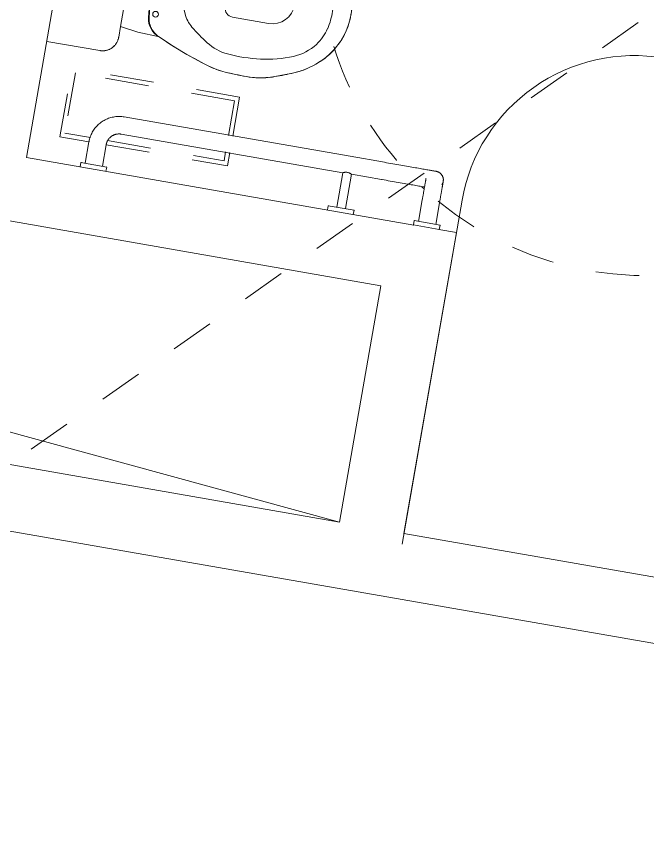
# Model space of a CAD drawing. Extents: x 274235 to 276654, y 142848 to 144425.
# Drawn here: x 276115.949 to 276117.396, y 143192.885 to 143194.76 of the extents above; entities that cross this region are included whole.
import ezdxf

# ---------------------------------------------------------------- set-up
doc = ezdxf.new("R2010")
doc.units = 0
doc.header["$LTSCALE"] = 1.5
for name, pattern in [('ACM-G-CENTER', [50.8, 31.75, -6.35, 6.35, -6.35]), ('DASH', [0.35, 0.25, -0.1]), ('Hidden 1_16_', [2.38125, 1.5875, -0.79375])]:
    doc.linetypes.add(name, pattern=pattern)
doc.layers.get('0').update_dxf_attribs({"linetype": 'CONTINUOUS', "lineweight": 0})
for name, color, linetype, lineweight in [('_ACM-A-DETL', 7, 'CONTINUOUS', 5), ('_ACM-A-DETL-THIN', 2, 'CONTINUOUS', 5), ('_ACM-A-EQPM', 3, 'CONTINUOUS', 5), ('_ACM-A-FLOR-SPCL', 1, 'CONTINUOUS', 5), ('_ACM-A-GRID', 3, 'CONTINUOUS', 5), ('_ACM-A-OTHER', 1, 'CONTINUOUS', 5), ('_ACM-A-WALL-FULL', 6, 'CONTINUOUS', 13)]:
    doc.layers.add(name, color=color, linetype=linetype, lineweight=lineweight)

# ---------------------------------------------------------------- blocks, each defined once
blk = doc.blocks.new('TOILET_SUITE - HYWC-006-V95-F5_Working')
at = {"layer": '_ACM-A-FLOR-SPCL'}
for p, q in [((-180, 0), (-180, -123.2)), ((180, -123.2), (180, 0)), ((42.2, -65.1), (-42.2, -65.1)), ((42.2, -68.1), (-42.2, -68.1)), ((-0.5, -69.1), (-42.2, -69.1)), ((-0.5, -107.1), (-0.5, -69.1)), ((42.2, -69.1), (0.5, -69.1)), ((0.5, -69.1), (0.5, -107.1)), ((-42.2, -107.1), (-0.5, -107.1)), ((-42.2, -108.1), (42.2, -108.1)), ((-42.2, -111.1), (42.2, -111.1)), ((0.5, -107.1), (42.2, -107.1)), ((-142.4, -160.8), (-117, -160.8)), ((-117.4, -160.7), (-123.1, -201.6)), ((-123.1, -201.6), (-117.4, -160.7)), ((117.4, -160.7), (-117.4, -160.7)), ((117, -160.8), (142.4, -160.8)), ((123.1, -201.6), (117.4, -160.7)), ((123.1, -201.6), (117.4, -160.7)), ((-123.1, -201.6), (-125.8, -252.4)), ((-123.1, -201.6), (-125.8, -252.4)), ((123.1, -246.3), (123.1, -201.6)), ((123.1, -201.6), (125.8, -252.4)), ((0, -217.5), (-20, -217.5)), ((-20, -217.5), (20, -217.5)), ((20, -217.5), (0, -217.5)), ((74.8, -220.4), (71.7, -220.1)), ((-32, -389.5), (0, -389.5)), ((0, -389.5), (32, -389.5)), ((-52, -493.5), (-52, -409.5)), ((52, -409.5), (52, -493.5))]:
    blk.add_line(p, q, dxfattribs=at)
at = {"layer": '_ACM-A-FLOR-SPCL', "flags": 128}
for points in [[(-180, -123.2), (-180, -124.7), (-179.9, -126.2), (-179.7, -127.7), (-179.5, -129.2), (-179.3, -130.7), (-178.9, -132.2), (-178.5, -133.6), (-178.1, -135.1), (-177.6, -136.5), (-177, -137.9), (-176.4, -139.3), (-175.8, -140.6), (-175, -141.9), (-174.3, -143.2), (-173.4, -144.5), (-172.6, -145.7), (-171.6, -146.9), (-170.7, -148), (-169.7, -149.1), (-168.6, -150.2), (-167.5, -151.2), (-166.4, -152.2), (-165.2, -153.2), (-164, -154), (-162.7, -154.9), (-161.4, -155.7), (-160.1, -156.4), (-158.8, -157.1), (-157.4, -157.7), (-156, -158.3), (-154.6, -158.8), (-153.2, -159.3), (-151.7, -159.7), (-150.3, -160), (-148.8, -160.3), (-147.3, -160.5), (-145.8, -160.7), (-144.3, -160.8), (-142.8, -160.8), (-142.4, -160.8)], [(-179.8, -123.2), (-179.8, -124.7), (-179.7, -126.2), (-179.6, -127.7), (-179.4, -129.2), (-179.1, -130.7), (-178.8, -132.1), (-178.4, -133.6), (-177.9, -135), (-177.4, -136.4), (-176.9, -137.8), (-176.3, -139.2), (-175.6, -140.5), (-174.9, -141.8), (-174.1, -143.1), (-173.3, -144.4), (-172.4, -145.6), (-171.5, -146.8), (-170.5, -147.9), (-169.5, -149), (-168.5, -150.1), (-167.4, -151.1), (-166.3, -152.1), (-165.1, -153), (-163.9, -153.9), (-162.6, -154.7), (-161.4, -155.5), (-160, -156.3), (-158.7, -156.9), (-157.3, -157.6), (-156, -158.1), (-154.6, -158.7), (-153.1, -159.1), (-151.7, -159.5), (-150.2, -159.9), (-148.8, -160.1), (-147.3, -160.4), (-145.8, -160.5), (-144.3, -160.6), (-142.8, -160.7), (-142.4, -160.7)], [(142.4, -160.8), (143.9, -160.8), (145.4, -160.7), (146.9, -160.6), (148.4, -160.4), (149.9, -160.1), (151.3, -159.8), (152.8, -159.4), (154.2, -158.9), (155.6, -158.4), (157, -157.9), (158.4, -157.3), (159.8, -156.6), (161.1, -155.9), (162.4, -155.1), (163.6, -154.3), (164.9, -153.4), (166, -152.5), (167.2, -151.5), (168.3, -150.5), (169.4, -149.4), (170.4, -148.3), (171.4, -147.2), (172.3, -146), (173.2, -144.8), (174, -143.6), (174.8, -142.3), (175.6, -141), (176.2, -139.6), (176.9, -138.3), (177.4, -136.9), (178, -135.4), (178.4, -134), (178.8, -132.6), (179.2, -131.1), (179.5, -129.6), (179.7, -128.1), (179.8, -126.6), (180, -125.1), (180, -123.6), (180, -123.2)], [(142.4, -160.7), (143.9, -160.7), (145.4, -160.6), (146.9, -160.4), (148.4, -160.2), (149.8, -159.9), (151.3, -159.6), (152.7, -159.2), (154.2, -158.8), (155.6, -158.3), (157, -157.7), (158.3, -157.1), (159.7, -156.5), (161, -155.7), (162.3, -155), (163.5, -154.1), (164.8, -153.3), (165.9, -152.4), (167.1, -151.4), (168.2, -150.4), (169.3, -149.3), (170.3, -148.2), (171.3, -147.1), (172.2, -145.9), (173.1, -144.7), (173.9, -143.5), (174.7, -142.2), (175.4, -140.9), (176.1, -139.6), (176.7, -138.2), (177.3, -136.8), (177.8, -135.4), (178.3, -134), (178.7, -132.5), (179, -131.1), (179.3, -129.6), (179.5, -128.1), (179.7, -126.6), (179.8, -125.1), (179.8, -123.6), (179.8, -123.2)], [(-85.5, -221.5), (-87.5, -221.7), (-89.5, -222.1), (-91.4, -222.5), (-93.3, -223.1), (-95.3, -223.6), (-97.1, -224.3), (-99, -225.1), (-100.8, -225.9), (-102.6, -226.8), (-104.4, -227.7), (-106.1, -228.7), (-107.8, -229.8), (-109.4, -231), (-111, -232.2), (-112.5, -233.5), (-114, -234.9), (-115.4, -236.3), (-116.7, -237.7), (-118, -239.3), (-119.3, -240.8), (-120.5, -242.4), (-121.6, -244.1)], [(-20, -217.5), (-41.8, -217.9), (-63.5, -219.2), (-85.1, -221.4), (-85.5, -221.5)], [(24.3, -217.6), (20.4, -217.5), (20, -217.5)], [(-125.8, -252.2), (-140.3, -285.5), (-154.2, -321.4), (-166.7, -357.8), (-171.2, -372.1)], [(124.9, -250.2), (124.1, -248.4), (123.1, -246.7), (123, -246.5)], [(171.2, -372.1), (159.3, -335.5), (145.9, -299.4), (131.1, -263.8), (124.9, -250.2)], [(-171.2, -372.1), (-173.3, -379.4), (-175, -386.8), (-176.5, -394.3), (-177.7, -401.9), (-178.6, -409.5), (-179, -414.6)], [(179, -414.6), (178.3, -407), (177.3, -399.4), (176.1, -391.9), (174.5, -384.4), (172.6, -377), (171.2, -372.1)], [(-179, -414.6), (-180.5, -446.4), (-180.8, -463.6)], [(180.8, -463.6), (180, -431.7), (179, -414.6)], [(-180.8, -463.6), (-180.7, -471.2), (-180.3, -478.8), (-179.6, -486.3), (-178.6, -493.9), (-177.3, -501.3), (-175.7, -508.8), (-173.8, -516.1), (-171.6, -523.4), (-169.7, -528.9)], [(169.7, -528.9), (172.2, -521.7), (174.3, -514.4), (176.1, -507), (177.6, -499.6), (178.9, -492.1), (179.8, -484.6), (180.5, -477), (180.8, -469.4), (180.8, -463.6)], [(-169.7, -528.9), (-156.5, -563.7), (-153.8, -570.2)], [(153.8, -570.2), (167.4, -535.4), (169.7, -528.9)], [(-153.8, -570.2), (-151.3, -576), (-148.5, -581.7), (-145.6, -587.3), (-143.7, -590.4)], [(143.7, -590.4), (146.8, -584.9), (149.7, -579.3), (152.4, -573.5), (153.8, -570.2)], [(-143.7, -590.4), (-139.5, -597.3), (-135, -603.9), (-130.3, -610.3), (-125.3, -616.6), (-120, -622.7), (-117.3, -625.6)], [(117.3, -625.6), (122.7, -619.7), (127.8, -613.5), (132.7, -607.2), (137.3, -600.6), (141.6, -593.9), (143.7, -590.4)], [(-117.3, -625.6), (-112.7, -630.3), (-108, -634.8), (-103.1, -639), (-98, -643.1), (-92.8, -647), (-87.4, -650.7), (-83.1, -653.3)], [(83.1, -653.3), (88.6, -649.8), (94, -646.1), (99.2, -642.2), (104.2, -638.1), (109.1, -633.8), (113.8, -629.2), (117.3, -625.6)], [(-83.1, -653.3), (-77.8, -656.4), (-72.3, -659.3), (-66.7, -662), (-61, -664.4), (-55.3, -666.6), (-49.4, -668.6), (-43.5, -670.3), (-38.3, -671.7)], [(38.3, -671.7), (44.3, -670.1), (50.2, -668.3), (56.1, -666.3), (61.8, -664.1), (67.5, -661.6), (73, -658.9), (78.5, -656), (83.1, -653.3)], [(-38.3, -671.7), (-31.8, -673.1), (-25.2, -674.2), (-18.5, -675.1), (-11.9, -675.7), (-5.2, -676), (1.5, -676.1), (8.2, -675.9), (14.9, -675.4), (21.5, -674.7), (28.2, -673.7), (34.7, -672.5), (38.3, -671.7)]]:
    blk.add_lwpolyline(points, dxfattribs=at)
at = {"layer": '_ACM-A-FLOR-SPCL'}
for centre in [(-76, -235), (76, -235)]:
    blk.add_circle(centre, 6.5, dxfattribs=at)
for centre, radius, start, end in [((-42.2, -88.1), 23, 90, 270), ((-42.2, -88.1), 23, 90, 270), ((-42.2, -88.1), 19, 90, 270), ((-42.2, -88.1), 20, 123.7388, 146.2612), ((-42.2, -88.1), 20, 123.7388, 146.2612), ((-42.2, -88.1), 20, 90, 101.2612), ((-42.2, -88.1), 20, 90, 101.2612), ((42.2, -88.1), 23, 270, 90), ((42.2, -88.1), 23, 270, 90), ((42.2, -88.1), 20, 33.7388, 90), ((42.2, -88.1), 20, 33.7388, 90), ((42.2, -88.1), 19, 270, 90), ((42.2, -88.1), 19, 45, 90), ((-42.2, -88.1), 20, 168.7388, 191.2612), ((-42.2, -88.1), 20, 168.7388, 191.2612), ((42.2, -88.1), 20, 348.7388, 11.2612), ((42.2, -88.1), 20, 348.7388, 11.2612), ((-42.2, -88.1), 20, 213.7388, 270), ((-42.2, -88.1), 20, 213.7388, 270), ((-42.2, -88.1), 19, 225, 270), ((42.2, -88.1), 20, 270, 281.2612), ((42.2, -88.1), 20, 270, 281.2612), ((42.2, -88.1), 20, 303.7388, 326.2612), ((42.2, -88.1), 20, 303.7388, 326.2612), ((-81.1, -266.8), 46.9, 95.9934, 162.1073), ((-79.5, -271.1), 50, 96.9146, 129.3213), ((-6, -982.2), 766.2, 84.0066, 95.9934), ((-20, -761.6), 544.1, 90, 96.9146), ((20, -761.6), 544.1, 89.3201, 90), ((20, -761.6), 544.1, 84.1429, 84.9338), ((66.2, -294.1), 74.3, 39.9934, 84.0066), ((-79.5, -271.1), 50, 144.9485, 154.4861), ((-79.5, -271.1), 50, 131.2347, 141.774), ((749.5, -651.9), 962.3, 155.4595, 163.0926), ((79.5, -271.1), 50, 24.6725, 33.1391), ((-749.5, -651.9), 962.3, 16.9074, 24.6725), ((0, -440.8), 153.3, 65.6027, 114.3973), ((-32.2, -369.8), 75.3, 114.3973, 140.702), ((32.2, -369.8), 75.3, 39.298, 65.6027), ((236.9, -590), 423, 140.702, 147.5033), ((-236.9, -590), 423, 32.4967, 39.298), ((11.7, -427.6), 191.1, 163.0926, 176.0842), ((-24.9, -423.3), 112.7, 147.5033, 174.6774), ((24.9, -423.3), 112.7, 5.3226, 32.4967), ((-11.7, -427.6), 191.1, 3.9158, 16.9074), ((-32, -409.5), 20, 90, 180), ((32, -409.5), 20, 360, 90), ((616.4, -469), 797.3, 176.0842, 179.6091), ((212.5, -445.4), 351.1, 174.6774, 187.2161), ((-212.5, -445.4), 351.1, 352.7839, 5.3226), ((-616.4, -469), 797.3, 0.3909, 3.9158), ((9.1, -464.9), 189.9, 179.6091, 191.5234), ((-9.1, -464.9), 189.9, 357.3492, 0.3909), ((-9.1, -464.9), 189.9, 352.4325, 355.7127), ((9.1, -464.9), 189.9, 191.736, 195.0162), ((155.1, -452.7), 293.3, 187.2161, 202.0441), ((0, -493.5), 52, 180, 270), ((0, -493.5), 52, 270, 360), ((-155.1, -452.7), 293.3, 337.9559, 352.7839), ((-9.1, -464.9), 189.9, 340.3056, 352.22), ((9.1, -464.9), 189.9, 196.6527, 199.6944), ((707.6, -214.8), 931.9, 199.6944, 202.4139), ((-707.6, -214.8), 931.9, 337.5861, 340.3056), ((-7.2, -509.7), 158.6, 202.4139, 210.609), ((-12.5, -520.5), 112.5, 202.0441, 232.7612), ((12.5, -520.5), 112.5, 307.2388, 337.9559), ((7.2, -509.7), 158.6, 329.391, 337.5861), ((28.7, -488.4), 200.3, 210.609, 223.2223), ((-28.7, -488.4), 200.3, 316.7777, 329.391), ((-16.2, -525.4), 106.3, 232.7612, 256.8847), ((16.2, -525.4), 106.3, 283.1153, 307.2388), ((1.4, -514.1), 162.9, 223.2223, 238.7436), ((-0.9, -459.9), 173.6, 256.8847, 270.3013), ((0.9, -459.9), 173.6, 269.6987, 283.1153), ((-1.4, -514.1), 162.9, 301.2564, 316.7777), ((-2.9, -521.3), 154.5, 238.7436, 256.7676), ((2.9, -521.3), 154.5, 283.2324, 301.2564), ((0, -508.7), 167.4, 256.7676, 264.8059), ((0, -508.7), 167.4, 275.1556, 283.2324), ((0, -508.7), 167.4, 265.4387, 274.538)]:
    blk.add_arc(centre, radius, start, end, dxfattribs=at)
blk = doc.blocks.new('GRAB_RAIL_L_shape - FIRT-006-V96-F5_Working')
at = {"layer": '_ACM-A-EQPM'}
for p, q in [((493.5, -370), (-31.8, -370)), ((573.5, -370), (493.5, -370)), ((-31.8, -410), (483.5, -410)), ((483.5, -410), (483.5, -490)), ((503.5, -410), (573.5, -410)), ((503.5, -490), (503.5, -410)), ((-101.8, -440), (-101.8, -490)), ((-61.8, -490), (-61.8, -440)), ((673.5, -440), (673.5, -490)), ((713.5, -490), (713.5, -440)), ((-111.8, -490), (-111.8, -500)), ((-51.8, -490), (-111.8, -490)), ((-110.7, -490), (-111.8, -490)), ((-51.8, -490), (-52.8, -490)), ((-51.8, -500), (-51.8, -490)), ((463.5, -490), (463.5, -500)), ((523.5, -490), (463.5, -490)), ((464.5, -490), (463.5, -490)), ((523.5, -490), (522.5, -490)), ((523.5, -500), (523.5, -490)), ((663.5, -490), (663.5, -500)), ((723.5, -490), (663.5, -490)), ((664.5, -490), (663.5, -490)), ((663.5, -500), (664.5, -500)), ((663.5, -500), (723.5, -500)), ((723.5, -490), (722.5, -490)), ((722.5, -500), (723.5, -500)), ((723.5, -500), (723.5, -490))]:
    blk.add_line(p, q, dxfattribs=at)
at = {"layer": '_ACM-A-EQPM', "flags": 128}
for points in [[(-31.8, -370), (-34.6, -370.1), (-37.3, -370.2), (-40.1, -370.5), (-42.9, -370.9), (-45.7, -371.4), (-48.4, -372), (-51.1, -372.7), (-53.8, -373.6), (-56.4, -374.5), (-59, -375.5), (-61.6, -376.7), (-64.1, -377.9), (-66.5, -379.3), (-68.9, -380.7), (-71.3, -382.2), (-73.6, -383.9), (-75.8, -385.6), (-77.9, -387.4), (-80, -389.3), (-82, -391.2), (-83.9, -393.3), (-85.7, -395.4), (-87.4, -397.6), (-89.1, -399.9), (-90.7, -402.2), (-92.1, -404.6), (-93.5, -407), (-94.8, -409.5), (-95.9, -412), (-97, -414.6), (-98, -417.3), (-98.8, -419.9), (-99.6, -422.6), (-100.2, -425.4), (-100.7, -428.1), (-101.2, -430.9), (-101.5, -433.7), (-101.7, -436.4), (-101.7, -439.2), (-101.8, -440)], [(573.5, -370), (578.3, -370), (583.1, -370), (587.9, -370), (592.6, -370), (597.3, -370), (602, -370), (606.7, -370), (611.3, -370), (615.8, -370), (620.2, -370), (624.6, -370), (628.9, -370), (633.1, -370), (637.2, -370), (641.3, -370), (645.2, -370), (649, -370), (652.6, -370), (656.2, -370), (659.6, -370), (662.9, -370), (666, -370), (669, -370), (671.8, -370), (674.5, -370), (677, -370), (679.3, -370), (681.5, -370), (683.5, -370), (685.4, -370), (687, -370), (688.5, -370), (689.8, -370), (690.8, -370), (691.8, -370), (692.5, -370), (693, -370), (693.4, -370), (693.5, -370), (693.5, -370)], [(693.5, -370), (694.3, -370), (695.1, -370.1), (695.9, -370.1), (696.7, -370.3), (697.5, -370.4), (698.3, -370.6), (699, -370.8), (699.8, -371), (700.6, -371.3), (701.3, -371.6), (702, -371.9), (702.7, -372.3), (703.4, -372.6), (704.1, -373.1), (704.8, -373.5), (705.4, -374), (706.1, -374.4), (706.7, -375), (707.3, -375.5), (707.9, -376.1), (708.4, -376.7), (708.9, -377.3), (709.4, -377.9), (709.9, -378.5), (710.3, -379.2), (710.8, -379.9), (711.1, -380.6), (711.5, -381.3), (711.8, -382), (712.1, -382.8), (712.4, -383.5), (712.7, -384.3), (712.9, -385), (713.1, -385.8), (713.2, -386.6), (713.3, -387.4), (713.4, -388.2), (713.5, -389), (713.5, -389.8), (713.5, -390.6), (713.5, -391.4), (713.4, -392.2), (713.3, -393), (713.1, -393.8), (713, -394.5), (712.8, -395.3), (712.6, -396.1), (712.3, -396.8), (712, -397.6), (711.7, -398.3)], [(673.5, -390), (673.5, -390), (673.5, -390.2), (673.5, -390.4), (673.5, -390.6), (673.5, -391), (673.5, -391.4), (673.5, -391.9), (673.5, -392.5), (673.5, -393.2), (673.5, -393.9), (673.5, -394.8), (673.5, -395.7), (673.5, -396.6), (673.5, -397.6), (673.5, -398.7), (673.5, -399.9), (673.5, -401.1), (673.5, -402.4), (673.5, -403.8), (673.5, -405.2), (673.5, -406.6), (673.5, -408.1), (673.5, -409.7), (673.5, -411.3), (673.5, -413), (673.5, -414.7), (673.5, -416.4), (673.5, -418.2), (673.5, -420), (673.5, -421.9), (673.5, -423.8), (673.5, -425.7), (673.5, -427.6), (673.5, -429.5), (673.5, -431.5), (673.5, -433.5), (673.5, -435.5), (673.5, -437.5), (673.5, -439.5), (673.5, -440)], [(713.5, -440), (713.5, -438), (713.5, -436), (713.5, -434), (713.5, -432), (713.5, -430.1), (713.5, -428.1), (713.5, -426.2), (713.5, -424.3), (713.5, -422.4), (713.5, -420.5), (713.5, -418.7), (713.5, -416.9), (713.5, -415.2), (713.5, -413.4), (713.5, -411.8), (713.5, -410.1), (713.5, -408.6), (713.5, -407), (713.5, -405.6), (713.5, -404.1), (713.5, -402.8), (713.5, -401.5), (713.5, -400.2), (713.5, -399), (713.5, -397.9), (713.5, -396.9), (713.5, -395.9), (713.5, -395), (713.5, -394.2), (713.5, -393.4), (713.5, -392.7), (713.5, -392.1), (713.5, -391.6), (713.5, -391.1), (713.5, -390.7), (713.5, -390.4), (713.5, -390.2), (713.5, -390.1), (713.5, -390)], [(-61.8, -440), (-61.7, -438.8), (-61.7, -437.6), (-61.5, -436.4), (-61.4, -435.2), (-61.2, -434), (-60.9, -432.9), (-60.6, -431.7), (-60.2, -430.6), (-59.8, -429.4), (-59.4, -428.3), (-58.9, -427.2), (-58.4, -426.1), (-57.8, -425.1), (-57.2, -424.1), (-56.5, -423.1), (-55.8, -422.1), (-55.1, -421.1), (-54.3, -420.2), (-53.5, -419.3), (-52.7, -418.5), (-51.8, -417.7), (-50.9, -416.9), (-49.9, -416.1), (-49, -415.4), (-48, -414.8), (-46.9, -414.1), (-45.9, -413.5), (-44.8, -413), (-43.7, -412.5), (-42.6, -412), (-41.5, -411.6), (-40.4, -411.3), (-39.2, -410.9), (-38, -410.7), (-36.8, -410.4), (-35.7, -410.3), (-34.5, -410.1), (-33.3, -410), (-32.1, -410), (-31.8, -410)], [(672.5, -410), (669.8, -410), (666.8, -410), (663.7, -410), (660.5, -410), (657.1, -410), (653.6, -410), (650, -410), (646.2, -410), (642.3, -410), (638.3, -410), (634.3, -410), (630.1, -410), (625.8, -410), (621.4, -410), (617, -410), (612.5, -410), (607.9, -410), (603.3, -410), (598.6, -410), (593.9, -410), (589.2, -410), (584.4, -410), (579.6, -410), (574.8, -410), (573.5, -410)]]:
    blk.add_lwpolyline(points, dxfattribs=at)
at = {"layer": '_ACM-A-EQPM'}
for points, knots in [([(483.5, -410), (483.5, -410), (483.7, -409.9), (484.7, -409.4), (486.5, -408.6), (488.4, -408), (489.4, -407.8), (490.2, -407.6), (491, -407.5), (492.1, -407.4), (492.9, -407.3), (493.5, -407.3)], [0, 0, 0, 0, 0.142857, 0.285714, 0.571429, 0.678571, 0.732143, 0.785714, 0.839286, 0.892857, 1, 1, 1, 1]), ([(493.5, -407.3), (494.3, -407.3), (495.8, -407.4), (497.9, -407.8), (499.8, -408.4), (501.6, -409.1), (502.7, -409.6), (503.2, -409.8), (503.2, -409.9)], [0, 0, 0, 0, 0.1428571, 0.2857143, 0.4285714, 0.5714286, 0.7857143, 0.8571429, 0.8571429, 0.8571429, 0.8571429])]:
    blk.add_open_spline(points, degree=3, knots=knots, dxfattribs=at)
blk = doc.blocks.new('BIN_waste_sanitary - FQCW-037-V97-F5_Working')
at = {"layer": '_ACM-A-EQPM', "linetype": 'DASH'}
for p, q in [((-80, 195), (10.7, 195)), ((-80, 195), (-80, -195)), ((48.9, 195), (80, 195)), ((80, -87.5), (80, 195)), ((-70, 185), (-70, -185)), ((10.7, 185), (-70, 185)), ((70, 185), (48.9, 185)), ((70, -85.8), (70, 185)), ((70, -185), (70, -125.3)), ((80, -195), (80, -127.5)), ((-70, -185), (70, -185)), ((80, -195), (-80, -195))]:
    blk.add_line(p, q, dxfattribs=at)
blk = doc.blocks.new('TRACK_curtain2 - FIRT-034-2847271-F5_Working')
at = {"layer": '_ACM-A-OTHER'}
for p, q in [((975, -800), (975, 0)), ((0, -1200), (575, -1200))]:
    blk.add_line(p, q, dxfattribs=at)
blk.add_arc((575, -800), 400, 270, 0, dxfattribs=at)
blk = doc.blocks.new('5f0512')
at = {"layer": '_ACM-A-DETL', "linetype": 'Hidden 1_16_'}
for start, end in [(240.5062197, 0), (207.3474851, 231.7891153), (236.6371572, 237.2166464)]:
    blk.add_arc((-145584.0354, 36515.9421), 750, start, end, dxfattribs=at)
at = {"layer": '_ACM-A-DETL-THIN'}
blk.add_line((-147717.9868, 35257.3629), (-146049.9995, 35099.9999), dxfattribs=at)
at = {"layer": '_ACM-A-GRID', "linetype": 'ACM-G-CENTER'}
blk.add_line((-137794.112, 44123.4631), (-158158.7873, 23758.7878), dxfattribs=at)
at = {"layer": '_ACM-A-WALL-FULL', "lineweight": 18}
for p, q in [((-146899.9995, 35799.9999), (-146899.9995, 37499.9999)), ((-145998.9773, 35799.9999), (-146899.9995, 35799.9999)), ((-145899.9995, 35799.9999), (-145941.0218, 35799.9999)), ((-145899.9995, 35099.9999), (-145899.9995, 35799.9999)), ((-147949.9995, 35649.9999), (-146049.9995, 35649.9999)), ((-146049.9995, 35649.9999), (-146049.9995, 35099.9999)), ((-146049.9995, 35099.9999), (-147949.9995, 35099.9999)), ((-144924.9995, 35099.9999), (-145899.9995, 35099.9999)), ((-149399.9995, 34949.9999), (-144599.9995, 34949.9999))]:
    blk.add_line(p, q, dxfattribs=at)
at = {"layer": '_ACM-A-EQPM', "rotation": 269.9999999999907}
blk.add_blockref('BIN_waste_sanitary - FQCW-037-V97-F5_Working', (-146637.7417, 35939.9999), dxfattribs=at)
at = {"layer": '_ACM-A-EQPM'}
blk.add_blockref('GRAB_RAIL_L_shape - FIRT-006-V96-F5_Working', (-146663.5051, 36299.9999), dxfattribs=at)
at = {"layer": '_ACM-A-FLOR-SPCL', "rotation": 89.99999999999056}
blk.add_blockref('TOILET_SUITE - HYWC-006-V95-F5_Working', (-146899.9995, 36249.9999), dxfattribs=at)
at = {"layer": '_ACM-A-OTHER', "rotation": 180}
blk.add_blockref('TRACK_curtain2 - FIRT-034-2847271-F5_Working', (-144924.9995, 35074.9999), dxfattribs=at)

msp = doc.modelspace()

# ---------------------------------------------------------------- block references
at = {"xscale": 0.0009999999999999994, "yscale": 0.001, "zscale": 0.001, "rotation": 350.1075696352769}
msp.add_blockref('5f0512', (276254.5381, 143133.9317), dxfattribs=at)

doc.saveas('drawing.dxf')
